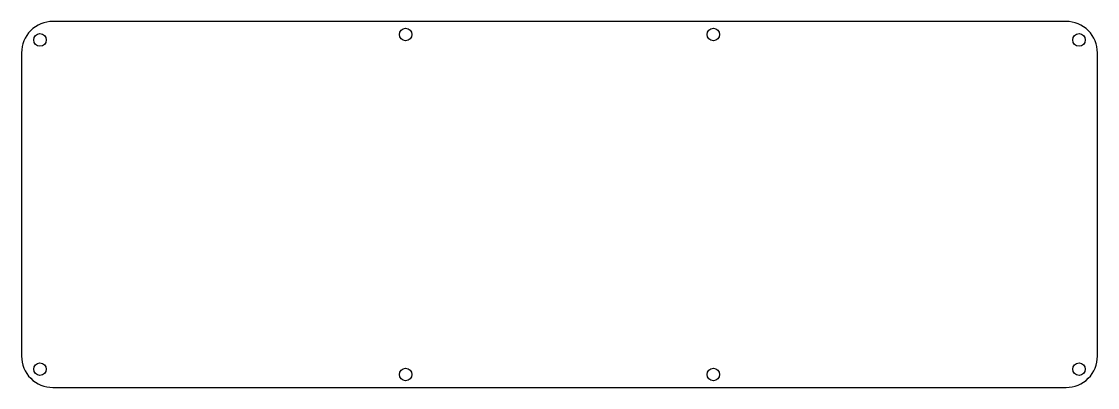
# Model space of a CAD drawing. Header units: millimetres. Extents: x 3 to 209, y -73 to -3.
import ezdxf

# ---------------------------------------------------------------- set-up
doc = ezdxf.new("R2010")
doc.units = ezdxf.units.MM
doc.layers.get('0').update_dxf_attribs({"linetype": 'CONTINUOUS'})

msp = doc.modelspace()

# ---------------------------------------------------------------- linework, layer by layer
msp.add_lwpolyline([(9, -2.98, 0.414214), (3, -8.98), (3, -67.12, 0.414214), (9, -73.12), (202.97, -73.12, 0.414214), (208.97, -67.12), (208.97, -8.98, 0.414214), (202.97, -2.98)], format="xyb", close=True)
for centre in [(6.53, -6.51), (76.53, -5.48), (135.44, -5.48), (205.44, -6.51), (6.53, -69.6), (76.53, -70.62), (135.44, -70.62), (205.44, -69.6)]:
    msp.add_circle(centre, 1.2)

doc.saveas('drawing.dxf')
